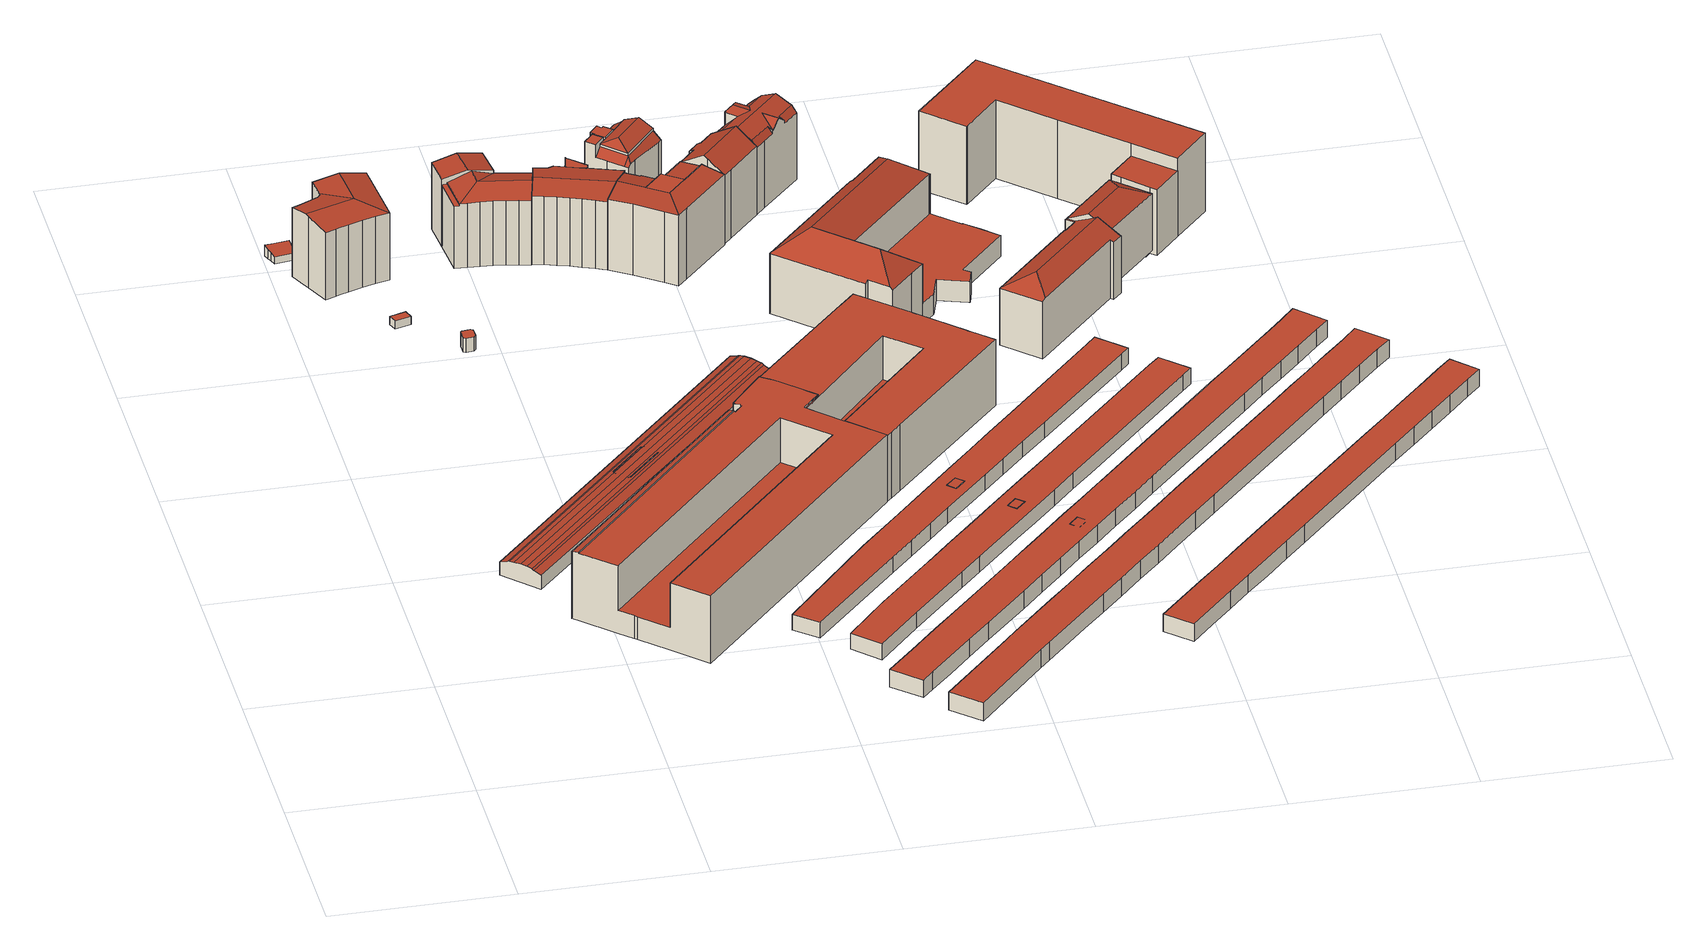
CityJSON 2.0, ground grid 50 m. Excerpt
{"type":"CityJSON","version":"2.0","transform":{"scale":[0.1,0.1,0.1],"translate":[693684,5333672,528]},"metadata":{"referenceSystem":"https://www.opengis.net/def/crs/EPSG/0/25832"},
"CityObjects":{
"building1":{"type":"Building","attributes":{"Gemeindeschluessel":"09162000","HoeheDach":"533.165","HoeheGrund":"529.930","Methode":"2000","NiedrigsteTraufeDesGebaeudes":"531.984","Geometrietyp2DReferenz":"3000","function":"31001_2000","roofType":"2100","measuredHeight":3.23},"geometry":[{"type":"MultiSurface","lod":"2","boundaries":[[[0,1,2,3,4,5,6]],[[7,0,6,8]],[[9,2,1,10]],[[10,1,0,7]],[[11,5,4,12]],[[12,4,3,13]],[[8,11,12,13,9,10,7]],[[13,3,2,9]],[[8,6,5,11]]],"semantics":{"surfaces":[{"type":"RoofSurface"},{"type":"WallSurface"},{"type":"GroundSurface"}],"values":[0,1,1,1,1,1,2,1,1]}}]},
"building2":{"type":"Building","attributes":{"Gemeindeschluessel":"09162000","HoeheDach":"551.527","HoeheGrund":"529.920","Methode":"1000","NiedrigsteTraufeDesGebaeudes":"550.069","Geometrietyp2DReferenz":"3000","function":"31001_9998","roofType":"3100","measuredHeight":21.61,"storeysAboveGround":5},"geometry":[{"type":"MultiSurface","lod":"2","boundaries":[[[14,15,16,17,18,19]],[[20,21,22,23]],[[24,21,20,25,26,27]],[[28,29,27,26,30,31]],[[32,33,21,24,27,29]],[[34,17,16,35,28,31]],[[36,37,38,39]],[[40,41,42,43]],[[35,33,32,29,28]],[[23,22,41,40]],[[44,39,38,45,46,47]],[[48,49,14,19]],[[23,40,43,50,51,36,39,44,47,48,19,18,17,34,31,30,26,25,20]],[[47,46,49,48]],[[51,52,37,36]],[[51,50,43,42,53,52]],[[38,37,52,53,42,41,22,21,33,54,45]],[[45,54,33,35,16,15,14,49,46]]],"semantics":{"surfaces":[{"type":"WallSurface"},{"type":"RoofSurface"},{"type":"GroundSurface"}],"values":[0,0,0,0,1,0,0,0,1,0,0,0,2,0,0,0,1,1]}}]},
"building3":{"type":"Building","attributes":{"Gemeindeschluessel":"09162000","HoeheDach":"532.370","HoeheGrund":"529.988","Methode":"2000","NiedrigsteTraufeDesGebaeudes":"532.370","Geometrietyp2DReferenz":"3000","function":"31001_2000","roofType":"1000","measuredHeight":2.38},"geometry":[{"type":"MultiSurface","lod":"2","boundaries":[[[55,56,57,58]],[[59,55,58,60]],[[60,61,62,59]],[[61,57,56,62]],[[59,62,56,55]],[[58,57,61,60]]],"semantics":{"surfaces":[{"type":"WallSurface"},{"type":"GroundSurface"},{"type":"RoofSurface"}],"values":[0,1,0,2,0,0]}}]},
"building4":{"type":"Building","attributes":{"Gemeindeschluessel":"09162000","HoeheDach":"534.586","HoeheGrund":"530.270","Methode":"1000","NiedrigsteTraufeDesGebaeudes":"534.586","Geometrietyp2DReferenz":"3000","function":"31001_2000","roofType":"1000","measuredHeight":4.32},"geometry":[{"type":"MultiSurface","lod":"2","boundaries":[[[63,64,65,66]],[[66,65,67,68,69,70,71,72]],[[64,73,67,65]],[[73,74,68,67]],[[75,76,70,69]],[[77,78,76,75,74,73,64,63]],[[78,77,72,71]],[[74,75,69,68]],[[77,63,66,72]],[[76,78,71,70]]],"semantics":{"surfaces":[{"type":"WallSurface"},{"type":"GroundSurface"},{"type":"RoofSurface"}],"values":[0,1,0,0,0,2,0,0,0,0]}}]},
"building5":{"type":"Building","attributes":{"Gemeindeschluessel":"09162000","HoeheDach":"535.410","HoeheGrund":"530.260","Methode":"1000","NiedrigsteTraufeDesGebaeudes":"535.410","Geometrietyp2DReferenz":"3000","function":"31001_9998","roofType":"1000","measuredHeight":5.15},"geometry":[{"type":"MultiSurface","lod":"2","boundaries":[[[79,80,81,82]],[[82,81,83,84]],[[85,86,87,88,83,81,80,89,90]],[[91,92,93,88,87,86]],[[94,90,89,95]],[[92,91,96,94,95,79,82,84,93]],[[95,89,80,79]],[[96,85,90,94]],[[88,93,84,83]],[[91,86,85,96]]],"semantics":{"surfaces":[{"type":"WallSurface"},{"type":"RoofSurface"},{"type":"GroundSurface"}],"values":[0,0,1,0,0,2,0,0,0,0]}}]},
"building6":{"type":"Building","attributes":{"Gemeindeschluessel":"09162000","HoeheDach":"535.610","HoeheGrund":"530.060","Methode":"2000","NiedrigsteTraufeDesGebaeudes":"533.972","Geometrietyp2DReferenz":"3000","function":"51009_1610","roofType":"3900","measuredHeight":5.55},"geometry":[{"type":"MultiSurface","lod":"2","boundaries":[[[97,98,99,100]],[[101,102,103,104]],[[105,100,99,106,107,108,109,110,111,103,102]],[[104,103,111,112]],[[113,110,109,114]],[[97,115,101,104,112,113,114,116,117,118,98]],[[115,105,102,101]],[[116,114,109,108]],[[112,111,110,113]],[[106,99,98,118]],[[117,107,106,118]],[[117,116,108,107]],[[115,97,100,105]]],"semantics":{"surfaces":[{"type":"GroundSurface"},{"type":"RoofSurface"},{"type":"WallSurface"}],"values":[0,1,2,1,1,2,1,1,1,2,1,1,2]}}]},
"building7":{"type":"Building","attributes":{"name":"Bahnhof Ostbahnhof","Gemeindeschluessel":"09162000","HoeheDach":"551.092","HoeheGrund":"530.640","Methode":"2000","NiedrigsteTraufeDesGebaeudes":"537.493","Geometrietyp2DReferenz":"3000","function":"31001_9998","roofType":"1000","measuredHeight":20.45,"storeysAboveGround":5},"geometry":[{"type":"MultiSurface","lod":"2","boundaries":[[[119,120,121,122]],[[123,124,125,126,127,128,129]],[[130,131,132,133,134,135]],[[128,136,137,138,129]],[[139,140,141,142,143,144]],[[145,146,147,148,149,150]],[[137,151,152,153,154,138]],[[155,156,125,124]],[[157,158,159,160]],[[131,130,161,162,163,164,165,157,160,166,167,155,124,123,129,138,154,153,143,142,141,168,169,149,148,147,170,171,172,132]],[[173,174,121,120,135,134,133,175,176,177,146,145,150,178,179,140,139,144,152,151,137,136,180,126,125,156,181,182]],[[165,164,163,183,184,173,182,185,158,157]],[[186,181,156,155,167,166,187]],[[175,133,132,172,171,176]],[[170,147,146,177]],[[183,188,119,122,189,184]],[[153,152,144,143]],[[169,178,150,149]],[[180,136,128]],[[180,127,126]],[[170,177,176,171]],[[141,140,179,168]],[[122,121,174,189]],[[168,179,178,169]],[[161,130,135,120,119,188,162]],[[189,174,173,184]],[[127,180,128]],[[160,159,187,166]],[[181,186,185,182]],[[162,188,183,163]],[[185,186,187,159,158]]],"semantics":{"surfaces":[{"type":"WallSurface"},{"type":"GroundSurface"},{"type":"RoofSurface"}],"values":[0,0,0,0,0,0,0,0,0,1,2,0,0,0,0,2,0,0,0,0,0,0,0,0,0,0,2,0,0,0,2]}}]},
"building8":{"type":"Building","attributes":{"Gemeindeschluessel":"09162000","HoeheDach":"551.484","HoeheGrund":"529.880","Methode":"1000","NiedrigsteTraufeDesGebaeudes":"549.972","Geometrietyp2DReferenz":"3000","function":"31001_9998","roofType":"3100","measuredHeight":21.6,"storeysAboveGround":5},"geometry":[{"type":"MultiSurface","lod":"2","boundaries":[[[190,191,192,193]],[[194,195,196,197,198,199]],[[198,200,201,193,192,202,203,199]],[[197,196,204,200,198]],[[205,195,194,199,203,202,192,191]],[[195,205,191,190,204,196]],[[204,190,193,201,200]]],"semantics":{"surfaces":[{"type":"WallSurface"},{"type":"RoofSurface"},{"type":"GroundSurface"}],"values":[0,0,0,1,2,0,1]}}]},
"building9":{"type":"Building","attributes":{"Gemeindeschluessel":"09162000","HoeheDach":"551.200","HoeheGrund":"529.926","Methode":"2000","NiedrigsteTraufeDesGebaeudes":"548.600","Geometrietyp2DReferenz":"3000","function":"31001_9998","roofType":"3100","measuredHeight":21.27,"storeysAboveGround":5},"geometry":[{"type":"MultiSurface","lod":"2","boundaries":[[[206,207,208,209]],[[210,211,212,213]],[[214,215,207,206]],[[216,217,218,219]],[[191,195,220,219,218,221,222]],[[223,224,214,206,209,225,226,227,195,191,228]],[[229,230,208,207,215,231,232,210,213,233]],[[234,216,219,220]],[[209,208,230,225]],[[217,233,213,221,218]],[[223,228,211,210,232]],[[228,191,222,212,211]],[[227,226,229,233,217,216,234]],[[227,234,220,195]],[[223,232,231,224]],[[213,212,222,221]],[[224,231,215,214]],[[225,230,229,226]]],"semantics":{"surfaces":[{"type":"WallSurface"},{"type":"RoofSurface"},{"type":"GroundSurface"}],"values":[0,1,0,0,0,2,1,1,0,1,0,0,0,0,0,1,0,0]}}]},
"building10":{"type":"Building","attributes":{"Gemeindeschluessel":"09162000","HoeheDach":"536.038","HoeheGrund":"530.038","Methode":"3220","NiedrigsteTraufeDesGebaeudes":"536.038","Geometrietyp2DReferenz":"3000","function":"31001_2000","roofType":"9999","measuredHeight":6},"geometry":[{"type":"MultiSurface","lod":"2","boundaries":[[[235,236,237,238]],[[239,240,241,242]],[[243,235,238,244]],[[245,243,244,246]],[[236,247,248,237]],[[246,244,238,237,248,242,241]],[[240,245,246,241]],[[247,239,242,248]],[[240,239,247,236,235,243,245]]],"semantics":{"surfaces":[{"type":"WallSurface"},{"type":"GroundSurface"},{"type":"RoofSurface"}],"values":[0,0,0,0,0,1,0,0,2]}}]},
"building11":{"type":"Building","attributes":{"Gemeindeschluessel":"09162000","HoeheDach":"551.883","HoeheGrund":"530.100","Methode":"1000","NiedrigsteTraufeDesGebaeudes":"550.556","Geometrietyp2DReferenz":"3000","function":"31001_9998","roofType":"3100","measuredHeight":21.78,"storeysAboveGround":5},"geometry":[{"type":"MultiSurface","lod":"2","boundaries":[[[249,250,251,252]],[[253,254,255,256,257,258]],[[259,260,261,262]],[[263,264,265,266,257,256,255,267,268,269,270,271,272]],[[273,263,272,274]],[[275,264,263,273]],[[269,276,277,278,261,260,251,250,279,280,270]],[[281,265,264,275]],[[282,279,250,249]],[[283,284,285,286,254,253,258,287,281,275,273,274,288,289,290,282,249,252,259,262,291,292]],[[292,277,276,283]],[[252,251,260,259]],[[274,272,271,288]],[[290,280,279,282]],[[291,278,277,292]],[[254,286,285,268,267,255]],[[271,270,280,290,289,288]],[[262,261,278,291]],[[285,284,283,276,269,268]],[[258,257,266,287]],[[287,266,265,281]]],"semantics":{"surfaces":[{"type":"WallSurface"},{"type":"RoofSurface"},{"type":"GroundSurface"}],"values":[0,0,0,1,0,0,1,0,0,2,0,0,0,0,0,0,0,0,0,0,0]}}]},
"building12":{"type":"Building","attributes":{"Gemeindeschluessel":"09162000","HoeheDach":"534.471","HoeheGrund":"529.982","Methode":"1000","NiedrigsteTraufeDesGebaeudes":"533.095","Geometrietyp2DReferenz":"3000","function":"31001_2000","roofType":"2100","measuredHeight":4.49},"geometry":[{"type":"MultiSurface","lod":"2","boundaries":[[[248,293,294,237]],[[295,296,297,298]],[[299,300,301,302]],[[296,303,304,297]],[[237,294,305,306]],[[299,302,293,248]],[[295,298,301,300]],[[299,248,237,306,303,296,295,300]],[[303,306,305,304]],[[301,298,297,304,305,294,293,302]]],"semantics":{"surfaces":[{"type":"WallSurface"},{"type":"GroundSurface"},{"type":"RoofSurface"}],"values":[0,0,0,0,0,0,0,1,0,2]}}]},
"building13":{"type":"Building","attributes":{"Gemeindeschluessel":"09162000","HoeheDach":"534.452","HoeheGrund":"530.670","Methode":"1000","NiedrigsteTraufeDesGebaeudes":"534.452","Geometrietyp2DReferenz":"3000","function":"31001_2000","roofType":"1000","measuredHeight":3.78,"storeysAboveGround":1},"geometry":[{"type":"MultiSurface","lod":"2","boundaries":[[[307,308,309,310]],[[311,312,313,314]],[[315,310,309,316,311,314]],[[313,312,308,307]],[[316,309,308,312,311]],[[310,315,314,313,307]]],"semantics":{"surfaces":[{"type":"WallSurface"},{"type":"RoofSurface"},{"type":"GroundSurface"}],"values":[0,0,0,0,1,2]}}]},
"building14":{"type":"Building","attributes":{"Gemeindeschluessel":"09162000","HoeheDach":"540.530","HoeheGrund":"530.062","Methode":"2000","NiedrigsteTraufeDesGebaeudes":"533.240","Geometrietyp2DReferenz":"3000","function":"31001_9998","roofType":"1000","measuredHeight":10.47,"storeysAboveGround":2},"geometry":[{"type":"MultiSurface","lod":"2","boundaries":[[[317,318,319,320]],[[321,322,323,324,325]],[[326,327,325,324]],[[328,329,330,331,332]],[[333,334,335]],[[336,337,338,339,340,331,330]],[[341,342,343,344]],[[321,345,346]],[[347,348,342,341]],[[349,337,336,350]],[[321,346,351,335,334,343,342,348,322]],[[352,353,318,317]],[[323,322,348,347,354,355]],[[356,357,333,335,358]],[[352,359,357,356,353]],[[350,336,330,329]],[[355,360,361,326,324,323]],[[362,328,332,363,327,326,361]],[[364,339,338,365]],[[364,365,349,350,329,328,362,366,354,347,341,344,359,352,317,320]],[[359,344,343,334,333,357]],[[340,319,318,353,356,358,345,363,332,331]],[[345,321,325,327,363]],[[364,320,319,340,339]],[[351,358,335]],[[362,361,360,366]],[[346,345,358,351]],[[365,338,337,349]],[[355,354,366,360]]],"semantics":{"surfaces":[{"type":"WallSurface"},{"type":"RoofSurface"},{"type":"GroundSurface"}],"values":[0,0,0,0,0,1,0,0,0,0,1,0,0,1,0,0,1,0,0,2,0,1,1,0,0,0,0,0,0]}}]},
"building15":{"type":"Building","attributes":{"Gemeindeschluessel":"09162000","HoeheDach":"552.260","HoeheGrund":"530.224","Methode":"2000","NiedrigsteTraufeDesGebaeudes":"534.476","Geometrietyp2DReferenz":"3000","function":"31001_9998","roofType":"3100","measuredHeight":22.04,"storeysAboveGround":5},"geometry":[{"type":"MultiSurface","lod":"2","boundaries":[[[367,368,369,370]],[[371,372,373,374]],[[370,369,375,376,377]],[[372,378,379,380]],[[381,382,383,375,369]],[[379,378,383,382]],[[384,385,386,387]],[[388,389,390,391]],[[392,393,394,395]],[[375,383,378,372,371]],[[395,394,396,397]],[[385,398,399,380,381,400,401,386]],[[402,399,398,403]],[[404,405,391,390]],[[397,396,377,406]],[[407,408,409,368,367,410]],[[385,384,403,398]],[[407,410,393,392]],[[411,412,409,408]],[[381,369,368,409,412,400]],[[413,374,373,389,388]],[[380,379,382,381]],[[370,377,396,394,393,410,367]],[[371,374,376,375]],[[406,377,376,374,413]],[[405,402,403,384,387,414,411,408,407,392,395,397,406,413,388,391]],[[404,390,389,373,372,380,399]],[[402,405,404,399]],[[411,414,401,400,412]],[[387,386,401,414]]],"semantics":{"surfaces":[{"type":"WallSurface"},{"type":"RoofSurface"},{"type":"GroundSurface"}],"values":[0,0,0,0,0,1,0,0,0,0,0,1,0,0,0,0,0,0,0,1,0,0,1,1,0,2,1,0,0,0]}}]},
"building16":{"type":"Building","attributes":{"Gemeindeschluessel":"09162000","HoeheDach":"533.810","HoeheGrund":"530.610","Methode":"2000","NiedrigsteTraufeDesGebaeudes":"531.560","Geometrietyp2DReferenz":"3000","function":"31001_2000","roofType":"1000","measuredHeight":3.2},"geometry":[{"type":"MultiSurface","lod":"2","boundaries":[[[415,416,417,418,419,420,421,422,423,424,425,426,427]],[[428,429,430,431]],[[430,432,433,431]],[[416,415,428,431,433,434,417]],[[427,429,428,415]],[[432,430,429,427,426,425,435]],[[420,436,437,421]],[[421,437,438,422]],[[419,439,436,420]],[[439,440,434,433,432,435,441,442,438,437,436]],[[423,442,441,424]],[[418,440,439,419]],[[417,434,440,418]],[[422,438,442,423]],[[424,441,435,425]]],"semantics":{"surfaces":[{"type":"GroundSurface"},{"type":"RoofSurface"},{"type":"WallSurface"}],"values":[0,1,2,2,2,2,2,2,2,1,2,2,2,2,2]}}]},
"building17":{"type":"Building","attributes":{"Gemeindeschluessel":"09162000","HoeheDach":"548.220","HoeheGrund":"530.543","Methode":"2000","NiedrigsteTraufeDesGebaeudes":"543.395","Geometrietyp2DReferenz":"3000","function":"31001_2000","roofType":"3100","measuredHeight":17.68,"storeysAboveGround":4},"geometry":[{"type":"MultiSurface","lod":"2","boundaries":[[[443,444,445,446,447,448]],[[449,450,451,452]],[[453,454,455,456]],[[451,450,457,458]],[[444,459,452,460,445]],[[461,462,463,464]],[[465,466,467,468,469]],[[470,471,472,473,474,475,476,477]],[[478,472,471,479]],[[480,481,452,459]],[[482,483,455,454,484]],[[485,486,475,474,487]],[[451,458,488]],[[456,455,483,489,457,450,449,462,461]],[[458,457,489,490,486,468,488]],[[443,491,480,459,444]],[[484,477,476,490,482]],[[449,452,481,492,463,462]],[[448,447,493,494]],[[482,490,489,483]],[[464,463,492,495]],[[467,446,445,460,488,468]],[[470,496,479,471]],[[491,443,448,494,497,478,479,496,453,456,461,464,495]],[[452,451,488,460]],[[453,496,470,477,484,454]],[[494,493,466,465,487,474,473,497]],[[472,478,497,473]],[[446,467,466,493,447]],[[481,480,491,495,492]],[[469,468,486,485]],[[490,476,475,486]],[[469,485,487,465]]],"semantics":{"surfaces":[{"type":"WallSurface"},{"type":"RoofSurface"},{"type":"GroundSurface"}],"values":[0,0,0,1,1,0,0,1,0,1,1,0,1,0,1,0,0,1,0,0,0,0,0,2,0,0,0,0,1,0,0,0,1]}}]},
"building18":{"type":"Building","attributes":{"name":"Bundespolizeirevier München-Ost","Gemeindeschluessel":"09162000","HoeheDach":"550.460","HoeheGrund":"530.730","Methode":"2000","NiedrigsteTraufeDesGebaeudes":"537.271","Geometrietyp2DReferenz":"3000","function":"31001_3071","roofType":"1000","measuredHeight":19.73,"storeysAboveGround":5},"geometry":[{"type":"MultiSurface","lod":"2","boundaries":[[[498,499,500,501]],[[502,503,504,505]],[[506,507,508,509]],[[510,511,512,513]],[[514,515,516,517]],[[502,518,519,520,521,522,523,524,525,512,511,508,507,526,516,515,527,528,529,500,499,530,503]],[[531,532,533,534,535]],[[536,527,515,514]],[[504,503,530,537]],[[531,521,520,532]],[[538,528,527,536]],[[539,524,523,540]],[[541,526,507,506]],[[523,522,542,540]],[[533,519,518,534]],[[517,516,526,541]],[[532,520,519,533]],[[537,530,499,498]],[[542,543,505,504,537,498,501,544,538,536,514,517,541,506,509,510,513,545,539,540]],[[501,500,529,544]],[[543,542,522,521,531,535]],[[513,512,525,545]],[[509,508,511,510]],[[505,543,535,534,518,502]],[[545,525,524,539]],[[544,529,528,538]]],"semantics":{"surfaces":[{"type":"WallSurface"},{"type":"RoofSurface"},{"type":"GroundSurface"}],"values":[0,0,0,0,0,1,1,0,0,0,0,0,0,0,0,0,0,0,2,0,0,0,0,0,0,0]}}]},
"building19":{"type":"Building","attributes":{"Gemeindeschluessel":"09162000","HoeheDach":"535.968","HoeheGrund":"531.470","Methode":"1000","NiedrigsteTraufeDesGebaeudes":"535.968","Geometrietyp2DReferenz":"3000","function":"31001_2000","roofType":"1000","measuredHeight":4.5},"geometry":[{"type":"MultiSurface","lod":"2","boundaries":[[[546,547,548,549]],[[550,547,546,551]],[[552,549,548,553]],[[551,546,549,552]],[[553,548,547,550]],[[552,553,550,551]]],"semantics":{"surfaces":[{"type":"RoofSurface"},{"type":"WallSurface"},{"type":"GroundSurface"}],"values":[0,1,1,1,1,2]}}]},
"building20":{"type":"Building","attributes":{"Gemeindeschluessel":"09162000","HoeheDach":"535.991","HoeheGrund":"531.256","Methode":"1000","NiedrigsteTraufeDesGebaeudes":"535.991","Geometrietyp2DReferenz":"3000","function":"51009_1610","roofType":"1000","measuredHeight":4.74},"geometry":[{"type":"MultiSurface","lod":"2","boundaries":[[[554,555,556,557,558,559,560,561,562,563,564,565,566,567,568,569,570,571,572,573,574]],[[575,563,562,576]],[[577,557,556,578]],[[578,556,555,579]],[[580,581,554,574]],[[579,555,554,581]],[[582,561,560,583]],[[584,569,568,585]],[[586,583,560,559]],[[587,566,565,588]],[[586,589,577,578,579,581,580,590,591,592,593,594,584,585,595,587,588,596,575,576,582,583]],[[596,564,563,575]],[[573,572,592,591,590]],[[586,559,558,589]],[[596,588,565,564]],[[595,567,566,587]],[[585,568,567,595]],[[592,572,571,593]],[[594,570,569,584]],[[576,562,561,582]],[[593,571,570,594]],[[589,558,557,577]],[[590,580,574,573]]],"semantics":{"surfaces":[{"type":"RoofSurface"},{"type":"WallSurface"},{"type":"GroundSurface"}],"values":[0,1,1,1,1,1,1,1,1,1,2,1,1,1,1,1,1,1,1,1,1,1,1]}}]},
"building21":{"type":"Building","attributes":{"Gemeindeschluessel":"09162000","HoeheDach":"536.022","HoeheGrund":"531.500","Methode":"1000","NiedrigsteTraufeDesGebaeudes":"536.022","Geometrietyp2DReferenz":"3000","function":"31001_2000","roofType":"1000","measuredHeight":4.52},"geometry":[{"type":"MultiSurface","lod":"2","boundaries":[[[597,598,599,600]],[[601,602,598,597]],[[600,599,603,604]],[[604,603,605,606]],[[606,605,602,601]],[[605,603,599,598,602]],[[601,597,600,604,606]]],"semantics":{"surfaces":[{"type":"WallSurface"},{"type":"RoofSurface"},{"type":"GroundSurface"}],"values":[0,0,0,0,0,1,2]}}]},
"building22":{"type":"Building","attributes":{"Gemeindeschluessel":"09162000","HoeheDach":"535.979","HoeheGrund":"531.313","Methode":"1000","NiedrigsteTraufeDesGebaeudes":"535.979","Geometrietyp2DReferenz":"3000","function":"51009_1610","roofType":"1000","measuredHeight":4.67},"geometry":[{"type":"MultiSurface","lod":"2","boundaries":[[[607,608,609,610]],[[611,612,613,614,615,616,617]],[[618,619,620,621]],[[622,612,611,623,624,625,626,627,628,629,630,631,620,619,609,608,632,633,634,635]],[[636,630,629,637]],[[637,629,628,638]],[[639,623,611,617]],[[621,620,631,640]],[[610,609,619,618]],[[641,642,643,607,610,618,621,640,636,637,638,644,645,646,647,648,639,617,616,615,614,613,649,650,651,652]],[[652,634,633,641]],[[644,627,626,645]],[[632,608,607,643,642]],[[645,626,625,646]],[[624,623,639,648,647]],[[651,635,634,652]],[[646,625,624,647]],[[640,631,630,636]],[[622,635,651,650,649]],[[613,612,622,649]],[[641,633,632,642]],[[638,628,627,644]]],"semantics":{"surfaces":[{"type":"WallSurface"},{"type":"RoofSurface"},{"type":"GroundSurface"}],"values":[0,0,0,1,0,0,0,0,0,2,0,0,0,0,0,0,0,0,0,0,0,0]}}]},
"building23":{"type":"Building","attributes":{"Gemeindeschluessel":"09162000","HoeheDach":"555.089","HoeheGrund":"530.450","Methode":"2000","NiedrigsteTraufeDesGebaeudes":"549.427","Geometrietyp2DReferenz":"3000","function":"31001_9998","roofType":"3100","measuredHeight":24.64,"storeysAboveGround":5},"geometry":[{"type":"MultiSurface","lod":"2","boundaries":[[[653,654,655,656]],[[656,655,657,658]],[[658,657,659,660]],[[661,662,663,664,665,666,667,668,669,670,671]],[[663,654,653,672,673,664]],[[674,666,665,675]],[[676,670,669,677]],[[656,658,660,678,679,680,676,677,681,682,674,675,673,672,653]],[[659,657,655,654,663,662]],[[682,667,666,674]],[[681,668,667,682]],[[679,678,660,659,662,661,671,680]],[[677,669,668,681]],[[680,671,670,676]],[[675,665,664,673]]],"semantics":{"surfaces":[{"type":"WallSurface"},{"type":"RoofSurface"},{"type":"GroundSurface"}],"values":[0,0,0,1,0,0,0,2,1,0,0,0,0,0,0]}}]},
"building24":{"type":"Building","attributes":{"Gemeindeschluessel":"09162000","HoeheDach":"536.438","HoeheGrund":"531.490","Methode":"1000","NiedrigsteTraufeDesGebaeudes":"536.438","Geometrietyp2DReferenz":"3000","function":"31001_2000","roofType":"1000","measuredHeight":4.95},"geometry":[{"type":"MultiSurface","lod":"2","boundaries":[[[683,684,685,686]],[[686,687,688,683]],[[684,689,690,685]],[[685,690,687,686]],[[683,688,689,684]],[[687,690,689,688]]],"semantics":{"surfaces":[{"type":"GroundSurface"},{"type":"WallSurface"},{"type":"RoofSurface"}],"values":[0,1,1,1,1,2]}}]},
"building25":{"type":"Building","attributes":{"Gemeindeschluessel":"09162000","HoeheDach":"554.410","HoeheGrund":"530.531","Methode":"2000","NiedrigsteTraufeDesGebaeudes":"530.952","Geometrietyp2DReferenz":"3000","function":"31001_9998","roofType":"3100","measuredHeight":23.88,"storeysAboveGround":5},"geometry":[{"type":"MultiSurface","lod":"2","boundaries":[[[691,692,693]],[[653,694,695,696,697,698,673]],[[653,673,699,700,701,702,703,704,705,706,707]],[[708,709,710,711]],[[694,653,707,712]],[[713,714,715]],[[703,702,716,717,718,719]],[[720,721,722,723,724]],[[711,725,708]],[[726,727,728,729,730]],[[693,692,713,715,725,711,710,731,696,695]],[[730,732,726]],[[720,726,732,733,721]],[[704,729,728,705]],[[700,699,734,735,723,722]],[[673,698,734,699]],[[706,709,708,725,714,713,692,691,712,707]],[[701,736,716,702]],[[705,728,727,731,710,709,706]],[[731,727,726,720,724,697,696]],[[718,717,737,738]],[[714,725,715]],[[704,703,719,733,732,730,729]],[[697,724,735,734,698]],[[718,738,722,721,733,719]],[[701,700,722,738,737,736]],[[694,712,691,693,695]],[[724,723,735]],[[717,716,736,737]]],"semantics":{"surfaces":[{"type":"WallSurface"},{"type":"GroundSurface"},{"type":"RoofSurface"}],"values":[0,0,1,2,0,2,0,2,0,2,2,0,2,0,0,0,0,0,0,2,0,2,0,2,2,0,2,0,2]}}]},
"building26":{"type":"Building","attributes":{"Gemeindeschluessel":"09162000","HoeheDach":"554.875","HoeheGrund":"530.579","Methode":"1000","NiedrigsteTraufeDesGebaeudes":"548.728","Geometrietyp2DReferenz":"3000","function":"31001_9998","roofType":"3100","measuredHeight":24.3,"storeysAboveGround":4},"geometry":[{"type":"MultiSurface","lod":"2","boundaries":[[[739,740,741,742]],[[743,741,740,744]],[[745,746,747,748,749]],[[746,745,750,751]],[[752,753,754,755]],[[739,755,754,744,740]],[[756,757,758,759,760]],[[761,742,741,762]],[[751,750,758,757]],[[763,745,749,764]],[[753,752,765,766]],[[764,749,748,762,741,743]],[[748,747,761,762]],[[761,747,746,751,757,756,767,765,752,755,739,742]],[[763,764,766,768,760,759]],[[759,758,750,745,763]],[[756,760,768,767]],[[764,743,744,754,753,766]],[[766,765,767,768]]],"semantics":{"surfaces":[{"type":"WallSurface"},{"type":"RoofSurface"},{"type":"GroundSurface"}],"values":[0,1,0,0,0,0,0,0,0,1,0,1,0,2,1,1,0,1,0]}}]},
"building27":{"type":"Building","attributes":{"Gemeindeschluessel":"09162000","HoeheDach":"536.493","HoeheGrund":"531.289","Methode":"1000","NiedrigsteTraufeDesGebaeudes":"536.493","Geometrietyp2DReferenz":"3000","function":"51009_1610","roofType":"1000","measuredHeight":5.2},"geometry":[{"type":"MultiSurface","lod":"2","boundaries":[[[769,770,771,772]],[[773,774,775,776,777]],[[778,779,780,781,782]],[[783,784,785,786]],[[787,788,789,790]],[[791,792,793,794]],[[795,791,794,796,797]],[[793,774,773,789,788,798,799,800,801,802,803,804,805,806,807,808,809,810,811,785,784,812,813,779,778,814,815,771,770,816,817,818,819,796,794]],[[820,805,804,821]],[[797,796,819,822]],[[772,771,815,823]],[[824,798,788,787]],[[791,795,797,822,825,826,827,769,772,823,828,782,781,780,829,830,783,786,831,832,833,834,835,836,820,821,837,838,839,840,841,824,787,790,777,776,775,792]],[[835,807,806,836]],[[823,815,814,828]],[[833,809,808,834]],[[830,812,784,783]],[[836,806,805,820]],[[790,789,773,777]],[[841,799,798,824]],[[829,813,812,830]],[[832,831,811,810]],[[839,801,800,840]],[[786,785,811,831]],[[828,814,778,782]],[[775,774,793,792]],[[832,810,809,833]],[[780,779,813,829]],[[840,800,799,841]],[[837,803,802,838]],[[834,808,807,835]],[[827,816,770,769]],[[826,817,816,827]],[[821,804,803,837]],[[838,802,801,839]],[[822,819,818,825]],[[825,818,817,826]]],"semantics":{"surfaces":[{"type":"WallSurface"},{"type":"RoofSurface"},{"type":"GroundSurface"}],"values":[0,0,0,0,0,0,0,1,0,0,0,0,2,0,0,0,0,0,0,0,0,0,0,0,0,0,0,0,0,0,0,0,0,0,0,0,0]}}]},
"building28":{"type":"Building","attributes":{"Gemeindeschluessel":"09162000","HoeheDach":"536.572","HoeheGrund":"531.240","Methode":"1000","NiedrigsteTraufeDesGebaeudes":"536.572","Geometrietyp2DReferenz":"3000","function":"51009_1610","roofType":"1000","measuredHeight":5.33},"geometry":[{"type":"MultiSurface","lod":"2","boundaries":[[[842,843,844,845]],[[846,847,848,849,850]],[[851,852,853,854]],[[855,856,857,858]],[[859,860,861,862]],[[863,864,865,866]],[[861,860,867,868,869,870,871,872,847,846,873,874,875,876,877,844,843,878,879,880,881,857,856,865,864,882,883,884,885,854,853]],[[886,876,875,887]],[[852,862,861,853]],[[888,874,873,889]],[[890,870,869,891]],[[892,880,879,893]],[[848,847,872,894]],[[895,878,843,842]],[[872,871,896,897,894]],[[851,854,885,898]],[[896,871,870,890]],[[899,877,876,886]],[[845,844,877,899]],[[900,884,883,901]],[[902,882,864,863]],[[887,875,874,888]],[[901,883,882,902]],[[866,865,856,855]],[[903,867,860,859]],[[898,885,884,900]],[[868,867,903,904,905]],[[893,879,878,895]],[[906,881,880,892]],[[858,857,881,906]],[[891,869,868,905]],[[852,851,898,900,901,902,863,866,855,858,906,892,893,895,842,845,899,886,887,888,889,850,849,848,894,897,896,890,891,905,904,903,859,862]],[[889,873,846,850]]],"semantics":{"surfaces":[{"type":"WallSurface"},{"type":"RoofSurface"},{"type":"GroundSurface"}],"values":[0,0,0,0,0,0,1,0,0,0,0,0,0,0,0,0,0,0,0,0,0,0,0,0,0,0,0,0,0,0,0,2,0]}}]},
"building29":{"type":"Building","attributes":{"Gemeindeschluessel":"09162000","HoeheDach":"536.935","HoeheGrund":"530.600","Methode":"1000","NiedrigsteTraufeDesGebaeudes":"536.935","Geometrietyp2DReferenz":"3000","function":"31001_9998","roofType":"1000","measuredHeight":6.33,"storeysAboveGround":1},"geometry":[{"type":"MultiSurface","lod":"2","boundaries":[[[907,908,909,910]],[[911,912,913,914,915,916,917,918,919,920,921,922,923,924,925,909,908,926,927,928,929]],[[930,923,922,931]],[[929,928,927,761,932,747]],[[926,908,907,933,761,927]],[[934,935,936,937,938,939,940,941,942,943,746,747,932,761,933,907,910,944,945,930,931]],[[935,934,931,922,921,920]],[[942,913,912,943]],[[937,918,917,938]],[[746,911,929,747]],[[919,918,937,936,935,920]],[[942,941,914,913]],[[910,909,925,944]],[[943,912,911,746]],[[940,939,938,917,916,915,914,941]],[[924,923,930,945,944,925]]],"semantics":{"surfaces":[{"type":"WallSurface"},{"type":"RoofSurface"},{"type":"GroundSurface"}],"values":[0,1,0,0,0,2,0,0,0,0,0,0,0,0,0,0]}}]},
"building30":{"type":"Building","attributes":{"Gemeindeschluessel":"09162000","HoeheDach":"551.840","HoeheGrund":"531.220","Methode":"2000","NiedrigsteTraufeDesGebaeudes":"548.270","Geometrietyp2DReferenz":"3000","function":"31001_9998","roofType":"3200","measuredHeight":20.62,"storeysAboveGround":5},"geometry":[{"type":"MultiSurface","lod":"2","boundaries":[[[946,947,948,949,950,951]],[[946,951,952,953]],[[954,955,956,957,958,959]],[[960,961,962,963]],[[964,965,966,967]],[[956,968,969,964,967,957]],[[970,971,972,973]],[[974,975,969,968,956]],[[963,962,949,948]],[[976,959,977,978,979,980]],[[981,982,983,965,964,969,975]],[[952,984,971,970,985,953]],[[966,965,983,986,987,988]],[[982,981,960,963,948,947,946,953,985,970,973,989,990,980,979,978,991,987,986,983]],[[958,957,967,966,988,992,977,959]],[[993,954,959,976]],[[981,975,961,960]],[[990,989,994,993,976,980]],[[951,950,995,984,952]],[[978,977,992,991]],[[973,972,994,989]],[[949,962,961,975,974,995,950]],[[991,992,988,987]],[[995,974,956,955,954,993,994,972,971,984]]],"semantics":{"surfaces":[{"type":"WallSurface"},{"type":"RoofSurface"},{"type":"GroundSurface"}],"values":[0,0,0,0,1,1,0,0,0,0,0,0,0,2,1,1,0,0,1,0,0,1,0,1]}}]},
"building31":{"type":"Building","attributes":{"Gemeindeschluessel":"09162000","HoeheDach":"536.477","HoeheGrund":"531.260","Methode":"1000","NiedrigsteTraufeDesGebaeudes":"536.477","Geometrietyp2DReferenz":"3000","function":"51009_1610","roofType":"1000","measuredHeight":5.22},"geometry":[{"type":"MultiSurface","lod":"2","boundaries":[[[996,997,998,999]],[[1000,1001,1002,1003]],[[1004,1005,1006,1007]],[[999,1008,1004,1007,1009,1010,1011,1000,1003,1012,1013,1014,1015,1016,1017,1018,1019,1020,1021,1022,1023,1024,1025,1026,1027,996]],[[1028,1029,1030,1031,1032,1033,1034,1035,1036,1037,1038,1002,1001,1039,1040,1041,1006,1005,1042,998,997,1043,1044]],[[1005,1004,1008,1042]],[[1017,1035,1034,1018]],[[1042,1008,999,998]],[[1037,1014,1013,1012,1038]],[[1028,1025,1024,1023,1029]],[[1018,1034,1033,1019]],[[1010,1040,1039,1011]],[[1020,1032,1031,1021]],[[1003,1002,1038,1012]],[[1011,1039,1001,1000]],[[1026,1044,1043,1027]],[[1025,1028,1044,1026]],[[1014,1037,1036,1015]],[[1027,1043,997,996]],[[1009,1041,1040,1010]],[[1019,1033,1032,1020]],[[1007,1006,1041,1009]],[[1035,1017,1016,1015,1036]],[[1021,1031,1030,1022]],[[1022,1030,1029,1023]]],"semantics":{"surfaces":[{"type":"WallSurface"},{"type":"GroundSurface"},{"type":"RoofSurface"}],"values":[0,0,0,1,2,0,0,0,0,0,0,0,0,0,0,0,0,0,0,0,0,0,0,0,0]}}]},
"building32":{"type":"Building","attributes":{"Gemeindeschluessel":"09162000","HoeheDach":"552.340","HoeheGrund":"528.747","Methode":"2000","NiedrigsteTraufeDesGebaeudes":"545.190","Geometrietyp2DReferenz":"3000","function":"31001_2000","roofType":"1000","measuredHeight":23.59,"storeysAboveGround":5},"geometry":[{"type":"MultiSurface","lod":"2","boundaries":[[[1045,1046,1047,1048]],[[1049,1050,1051,1052]],[[1048,1047,1050,1049,1053]],[[1054,1055,1056,1057]],[[1058,1059,1060,1061]],[[1046,1062,1063,1064]],[[1065,1064,1063,1059,1058]],[[1066,1049,1052,1067]],[[1068,1052,1051,1069,1070]],[[1051,1050,1047,1046,1064,1069]],[[1053,1049,1066,1071]],[[1072,1073,1062,1046,1045]],[[1071,1066,1067,1074]],[[1070,1069,1064,1065]],[[1075,1056,1055,1076,1077,1060,1059,1063,1062,1073]],[[1078,1076,1055,1054]],[[1079,1080,1072,1045,1048,1053,1071,1074,1068,1070,1065,1058,1061,1081,1078,1054,1057]],[[1075,1080,1079,1057,1056]],[[1074,1067,1052,1068]],[[1080,1075,1073,1072]],[[1061,1060,1077,1081]],[[1081,1077,1076,1078]]],"semantics":{"surfaces":[{"type":"WallSurface"},{"type":"RoofSurface"},{"type":"GroundSurface"}],"values":[0,0,0,0,0,0,0,1,0,1,0,0,0,0,1,0,2,0,0,0,0,0]}}]}
},
"vertices":[
[10,2546,48],[16,2533,44],[22,2518,40],[75,2524,40],[70,2567,52],[30,2562,52],[4,2559,52],[10,2546,19],[4,2559,19],[22,2518,19],[16,2533,19],[30,2562,19],[70,2567,19],[75,2524,19],
[128,2490,223],[135,2501,222],[136,2501,222],[136,2501,19],[135,2501,19],[128,2490,19],[291,2382,19],[291,2382,221],[253,2372,221],[253,2372,19],[275,2554,221],[275,2554,19],[273,2579,19],[273,2579,221],[129,2565,221],[201,2572,235],[201,2572,19],[129,2565,19],[205,2531,235],[213,2445,235],[135,2508,19],[135,2508,221],[112,2323,19],[112,2323,221],[82,2388,233],[82,2388,19],[215,2361,19],[215,2361,221],[177,2349,221],[177,2349,19],[76,2400,19],[76,2400,235],[53,2450,226],[53,2450,19],[80,2464,19],[80,2464,225],[151,2339,19],[140,2335,19],[140,2335,221],[151,2339,221],[143,2422,235],
[291,2188,20],[291,2188,44],[299,2164,44],[299,2164,20],[246,2175,20],[255,2151,20],[255,2151,44],[246,2175,44],
[428,2002,66],[406,1999,66],[406,1999,23],[428,2002,23],[400,2003,23],[399,2032,23],[403,2036,23],[425,2039,23],[432,2033,23],[433,2008,23],[400,2003,66],[399,2032,66],[403,2036,66],[425,2039,66],[433,2008,66],[432,2033,66],
[728,1393,23],[728,1393,74],[738,1393,74],[738,1393,23],[765,1368,74],[765,1368,23],[665,1259,74],[673,1259,74],[745,1335,74],[766,1357,74],[636,1294,74],[636,1286,74],[673,1259,23],[745,1335,23],[766,1357,23],[636,1286,23],[636,1294,23],[665,1259,23],
[356,871,21],[268,958,21],[1046,1784,21],[1137,1690,21],[340,887,70],[1117,1711,70],[1113,1715,73],[337,890,73],[1137,1690,60],[1046,1784,61],[1063,1767,70],[1067,1763,73],[1077,1753,75],[1090,1739,76],[1103,1725,75],[327,900,75],[313,914,76],[299,927,75],[356,871,62],[289,937,73],[285,941,70],[268,958,61],
[614,513,95],[614,513,228],[1165,1108,228],[1165,1108,95],[966,1294,26],[968,1291,26],[968,1291,228],[966,1294,228],[966,1294,231],[950,1309,226],[950,1309,26],[701,431,26],[1252,1026,26],[1301,1079,26],[1301,1079,228],[1252,1026,228],[701,431,228],[950,1309,228],[973,1337,228],[973,1337,26],[1065,1401,228],[1073,1395,228],[1073,1395,26],[1065,1401,26],[1044,1415,26],[1044,1415,228],[1151,1321,228],[1170,1303,228],[1170,1303,26],[1151,1321,26],[1143,1328,26],[1143,1328,228],[1000,1368,228],[1041,1417,228],[1041,1417,26],[1000,1368,26],[948,1268,26],[948,1268,228],[402,713,26],[402,713,227],[904,1249,228],[904,1249,26],[614,513,26],[544,579,26],[536,587,26],[502,619,26],[417,699,26],[933,1280,26],[944,1271,26],[1087,1382,26],[1133,1338,26],[1122,1251,26],[1207,1168,26],[1215,1162,26],[502,619,228],[1052,1214,228],[1215,1162,228],[1207,1168,228],[1122,1251,228],[1133,1338,228],[1087,1382,228],[956,1304,228],[944,1271,228],[417,699,228],[536,587,95],[502,619,95],[417,699,231],[944,1271,231],[933,1280,228],[544,579,95],[1052,1214,95],
[591,2522,220],[591,2522,19],[581,2609,19],[581,2609,220],[452,2531,19],[454,2508,19],[454,2508,220],[452,2531,220],[446,2593,220],[446,2593,19],[513,2601,235],[547,2605,227],[547,2605,19],[513,2601,19],[523,2515,235],[523,2515,19],
[594,2387,19],[594,2387,213],[562,2392,213],[562,2392,19],[674,2439,232],[688,2500,213],[592,2522,212],[536,2462,232],[626,2381,19],[626,2381,213],[477,2399,206],[477,2399,210],[467,2509,210],[467,2509,206],[454,2508,206],[532,2516,232],[591,2522,212],[673,2433,19],[658,2374,19],[529,2396,19],[496,2398,19],[463,2400,19],[688,2500,19],[496,2398,211],[529,2396,212],[658,2374,212],[673,2433,230],[478,2399,211],[463,2400,206],
[678,2619,80],[698,2622,80],[698,2622,20],[678,2619,20],[733,2579,80],[726,2571,80],[726,2571,20],[733,2579,20],[645,2553,80],[645,2553,20],[700,2524,80],[700,2524,20],[747,2629,80],[747,2629,20],
[724,2492,21],[724,2492,228],[742,2502,226],[742,2502,21],[829,2312,21],[841,2306,21],[841,2306,226],[829,2312,226],[812,2320,226],[812,2320,21],[805,2479,21],[805,2479,226],[822,2474,226],[822,2474,21],[687,2366,227],[719,2356,227],[750,2345,227],[781,2333,227],[842,2308,226],[874,2366,237],[880,2376,239],[675,2443,239],[673,2433,237],[658,2374,227],[687,2366,21],[658,2374,21],[719,2356,21],[910,2432,228],[915,2442,226],[910,2443,227],[717,2493,229],[688,2500,229],[750,2345,21],[717,2493,21],[910,2432,21],[880,2376,21],[874,2366,21],[842,2308,21],[781,2333,21],[673,2433,21],[675,2443,21],[688,2500,21],[910,2443,21],[915,2442,21],
[747,2629,65],[698,2622,53],[750,2701,20],[743,2670,20],[743,2670,61],[750,2701,62],[756,2671,20],[761,2698,20],[761,2698,65],[756,2671,65],[706,2665,20],[706,2665,53],[696,2654,51],[696,2654,20],
[935,2509,27],[935,2509,65],[910,2443,65],[910,2443,27],[822,2474,65],[845,2542,65],[845,2542,27],[822,2474,27],[844,2466,27],[844,2466,65],
[954,2558,21],[954,2558,125],[952,2551,124],[952,2551,21],[797,2618,123],[814,2692,123],[814,2692,52],[802,2640,52],[802,2640,92],[753,2657,52],[753,2657,92],[747,2629,21],[733,2579,21],[733,2579,90],[739,2600,121],[747,2629,125],[862,2645,114],[862,2645,123],[851,2607,123],[774,2563,88],[828,2548,92],[845,2542,93],[935,2509,90],[943,2529,121],[822,2684,21],[822,2684,123],[856,2651,123],[856,2651,21],[797,2617,125],[797,2617,123],[817,2688,21],[817,2688,123],[828,2548,21],[774,2563,21],[849,2599,123],[951,2561,21],[951,2561,125],[768,2734,21],[768,2734,52],[947,2565,125],[903,2607,119],[849,2599,125],[903,2607,21],[761,2698,52],[756,2671,52],[756,2671,21],[748,2633,125],[935,2509,21],[845,2542,21],[761,2698,21],
[951,2413,65],[951,2413,225],[995,2382,225],[995,2382,65],[1049,2344,236],[1049,2344,242],[1107,2406,242],[1107,2406,236],[995,2382,227],[1061,2452,227],[1061,2452,65],[1049,2344,243],[998,2290,243],[998,2290,242],[944,2328,242],[944,2328,243],[995,2382,243],[898,2270,22],[898,2270,235],[841,2306,234],[841,2306,22],[1120,2393,22],[1120,2393,240],[1156,2358,234],[1156,2358,22],[998,2466,22],[998,2466,65],[1021,2490,65],[1021,2490,22],[1047,2465,65],[1047,2465,22],[970,2217,234],[1001,2193,234],[879,2374,242],[875,2366,241],[1001,2193,22],[970,2217,22],[1028,2221,234],[1028,2221,22],[1061,2452,22],[968,2433,22],[948,2409,22],[948,2409,226],[968,2433,65],[910,2432,22],[910,2432,227],[1107,2406,22],[875,2366,22],
[968,2433,26],[944,2457,26],[943,2459,26],[925,2439,26],[915,2442,26],[910,2443,26],[935,2509,26],[952,2551,26],[954,2558,26],[994,2517,26],[971,2491,26],[973,2489,26],[998,2466,26],[968,2433,36],[998,2466,36],[973,2489,36],[944,2457,36],[973,2489,58],[944,2457,58],[943,2459,58],[971,2491,58],[910,2443,58],[935,2509,58],[952,2551,58],[915,2442,58],[925,2439,58],[994,2517,58],[954,2558,58],
[903,2607,25],[903,2607,154],[880,2628,154],[880,2628,192],[856,2651,192],[856,2651,25],[1042,2689,175],[1042,2689,182],[955,2586,182],[955,2586,175],[929,2731,25],[929,2731,158],[956,2768,155],[956,2768,25],[1011,2717,202],[941,2635,202],[941,2570,155],[894,2645,175],[1059,2672,25],[1059,2672,155],[1050,2662,155],[1050,2662,25],[882,2680,155],[882,2680,192],[906,2659,192],[906,2659,182],[906,2659,179],[913,2713,186],[903,2724,186],[880,2698,186],[890,2688,186],[889,2687,186],[912,2666,186],[940,2699,186],[918,2718,186],[880,2698,25],[903,2724,25],[951,2561,155],[957,2567,163],[940,2699,179],[979,2746,179],[918,2718,157],[912,2666,179],[912,2666,182],[889,2687,156],[894,2645,182],[979,2746,182],[940,2699,182],[951,2561,25],[972,2583,162],[876,2673,192],[876,2673,25],[972,2583,25],[913,2713,25],[890,2688,25],
[1133,1338,27],[1133,1338,225],[1087,1382,225],[1087,1382,27],[1122,1251,225],[1170,1302,225],[1170,1302,27],[1122,1251,27],[1486,1636,27],[1486,1636,225],[1496,1626,225],[1496,1626,27],[1606,1521,27],[1606,1521,225],[1611,1517,225],[1611,1517,27],[1316,1708,27],[1316,1708,225],[1358,1752,225],[1358,1752,27],[1126,1247,225],[1390,1543,225],[1478,1462,225],[1208,1168,225],[1301,1079,225],[1315,1093,225],[1342,1123,225],[1666,1465,225],[1399,1715,225],[1041,1417,225],[1044,1415,225],[1073,1395,225],[1143,1328,225],[1208,1168,93],[1478,1462,93],[1390,1543,93],[1126,1247,93],[1207,1168,93],[1041,1417,27],[1143,1328,27],[1044,1415,27],[1342,1123,27],[1315,1093,27],[1399,1715,27],[1301,1079,27],[1207,1168,27],[1073,1395,27],[1666,1465,27],
[1468,1022,80],[1496,1051,80],[1475,1071,80],[1447,1042,80],[1496,1051,35],[1468,1022,35],[1447,1042,35],[1475,1071,35],
[996,477,80],[1242,740,80],[1305,807,80],[1368,873,80],[1427,936,80],[1553,1068,80],[1613,1132,80],[1678,1200,80],[1753,1279,80],[2010,1550,80],[2035,1576,80],[1962,1645,80],[1935,1616,80],[1681,1344,80],[1606,1265,80],[1543,1197,80],[1483,1133,80],[1359,1000,80],[1299,936,80],[1176,804,80],[935,529,80],[2010,1550,33],[1753,1279,33],[1368,873,33],[1305,807,33],[1242,740,33],[935,529,33],[996,477,33],[1678,1200,33],[1613,1132,33],[1543,1197,33],[1606,1265,33],[1553,1068,33],[1935,1616,33],[1962,1645,33],[1427,936,33],[1176,804,33],[1237,870,33],[1299,936,33],[1359,1000,33],[1483,1133,33],[1681,1344,33],[2035,1576,33],
[1604,944,35],[1604,944,80],[1625,924,80],[1625,924,35],[1578,916,35],[1578,916,80],[1601,899,80],[1601,899,35],[1598,896,80],[1598,896,35],
[1324,699,33],[1324,699,80],[1385,764,80],[1385,764,33],[1708,960,80],[1458,696,80],[1458,696,33],[1519,761,33],[1585,831,33],[1647,895,33],[1708,960,33],[1448,830,33],[1448,830,80],[1512,898,80],[1512,898,33],[1397,631,80],[1772,1028,80],[2142,1421,80],[2170,1450,80],[2100,1517,80],[2070,1488,80],[1761,1161,80],[1700,1096,80],[1635,1028,80],[1574,964,80],[1171,537,80],[1060,410,80],[1128,344,80],[1244,469,80],[1635,1028,33],[1700,1096,33],[1761,1161,33],[1772,1028,33],[1574,964,33],[1060,410,33],[1171,537,33],[1203,572,33],[2070,1488,33],[2100,1517,33],[2170,1450,33],[2142,1421,33],[1833,1093,33],[1397,631,33],[1276,503,33],[1244,469,33],[1128,344,33],
[1265,2475,25],[1265,2475,231],[1178,2381,231],[1178,2381,25],[1156,2358,231],[1156,2358,25],[1120,2393,264],[1120,2393,25],[1107,2406,266],[1112,2401,271],[1221,2518,271],[1167,2572,222],[1147,2550,222],[1134,2536,222],[1125,2544,214],[1097,2513,214],[1107,2503,224],[1081,2475,224],[1061,2452,224],[1221,2518,25],[1167,2572,25],[1134,2536,25],[1147,2550,25],[1081,2475,25],[1107,2503,25],[1112,2401,25],[1107,2406,25],[1061,2452,25],[1097,2513,25],[1125,2544,25],
[1712,790,35],[1738,818,35],[1760,798,35],[1733,770,35],[1733,770,84],[1712,790,84],[1738,818,84],[1760,798,84],
[1319,2533,225],[1319,2533,236],[1308,2543,243],[1265,2475,225],[1254,2486,243],[1221,2519,264],[1192,2547,246],[1167,2572,211],[1190,2597,25],[1217,2628,25],[1209,2636,25],[1238,2669,25],[1247,2661,25],[1294,2711,25],[1305,2701,25],[1399,2617,25],[1290,2502,25],[1357,2573,225],[1399,2617,225],[1388,2628,243],[1346,2583,243],[1290,2502,225],[1320,2533,236],[1338,2553,258],[1302,2585,258],[1238,2669,30],[1245,2662,30],[1245,2662,245],[1247,2661,246],[1277,2608,255],[1239,2641,255],[1217,2628,247],[1215,2625,246],[1243,2601,246],[1357,2573,236],[1281,2641,246],[1323,2685,246],[1305,2701,223],[1294,2711,208],[1252,2667,208],[1353,2658,264],[1252,2667,246],[1251,2666,246],[1190,2597,210],[1215,2625,209],[1209,2636,30],[1215,2630,30],[1215,2630,245],
[1569,2392,26],[1569,2392,207],[1675,2292,207],[1675,2292,26],[1565,2289,269],[1562,2385,215],[1566,1880,207],[1566,1880,26],[1418,2019,26],[1418,2019,207],[1419,2019,207],[1530,1842,207],[1530,1842,26],[1469,2300,26],[1469,2300,207],[1476,2293,215],[1476,2293,26],[1412,1825,26],[1466,1774,26],[1466,1774,207],[1459,1781,215],[1412,1825,215],[1673,2290,26],[1673,2290,207],[1456,1877,269],[1308,2015,269],[1198,2011,26],[1198,2011,207],[1405,1818,26],[1405,1818,207],
[1580,704,33],[1580,704,85],[1645,773,85],[1645,773,33],[1347,310,85],[1224,180,85],[1224,180,33],[1285,244,33],[1347,310,33],[1832,972,85],[2202,1365,85],[2202,1365,33],[1893,1037,33],[1832,972,33],[2383,1556,33],[2383,1556,85],[2443,1620,85],[2443,1620,33],[1530,503,33],[1530,503,85],[1413,380,85],[1413,380,33],[1119,215,33],[1193,147,33],[1193,147,85],[1119,215,85],[1151,248,33],[1213,314,85],[1213,314,33],[1591,569,85],[1653,635,85],[1718,704,85],[1778,767,85],[1841,834,85],[1906,903,85],[1966,967,85],[2275,1294,85],[2336,1359,85],[2398,1425,85],[2457,1487,85],[2518,1552,85],[2555,1590,85],[2481,1662,85],[2324,1493,85],[2262,1428,85],[1768,903,85],[1706,838,85],[1519,639,85],[1457,573,85],[1339,448,85],[1274,379,85],[2275,1294,33],[1966,967,33],[1274,379,33],[1706,838,33],[1591,569,33],[1339,448,33],[1457,573,33],[1519,639,33],[1768,903,33],[2262,1428,33],[2324,1493,33],[2481,1662,33],[2555,1590,33],[2518,1552,33],[2457,1487,33],[2398,1425,33],[2336,1359,33],[1906,903,33],[1841,834,33],[1778,767,33],[1718,704,33],[1653,635,33],
[2515,1430,32],[2515,1430,86],[2576,1494,86],[2576,1494,32],[2467,1234,86],[2099,843,86],[2099,843,32],[2406,1169,32],[2467,1234,32],[1441,292,32],[1243,78,32],[1243,78,86],[1441,292,86],[1900,778,32],[1900,778,86],[1964,846,86],[1964,846,32],[1514,223,32],[1514,223,86],[1319,9,86],[1319,9,32],[1777,648,32],[1777,648,86],[1837,712,86],[1837,712,32],[1542,253,86],[1724,445,86],[1786,511,86],[1850,580,86],[1911,644,86],[2037,778,86],[2528,1298,86],[2588,1362,86],[2649,1426,86],[2689,1465,86],[2614,1536,86],[2455,1366,86],[2395,1303,86],[2333,1236,86],[2026,912,86],[1712,580,86],[1651,515,86],[1589,449,86],[1469,322,86],[2689,1465,32],[2649,1426,32],[2588,1362,32],[2528,1298,32],[1850,580,32],[1786,511,32],[2333,1236,32],[2395,1303,32],[2037,778,32],[2455,1366,32],[1911,644,32],[1973,710,32],[1469,322,32],[2614,1536,32],[1589,449,32],[1651,515,32],[1712,580,32],[1542,253,32],[1662,380,32],[1724,445,32],[2026,912,32],
[1744,2224,26],[1744,2224,89],[1746,2226,89],[1746,2226,26],[1566,1880,89],[1567,1880,89],[1603,1918,89],[1624,1982,89],[1661,1970,89],[1704,1956,89],[1706,1955,89],[1718,1997,89],[1701,2012,89],[1701,2013,89],[1734,2049,89],[1828,2150,89],[1820,2157,89],[1782,2193,89],[1748,2224,89],[1713,2253,89],[1673,2290,89],[1441,2042,89],[1418,2019,89],[1820,2157,26],[1828,2150,26],[1441,2042,26],[1713,2253,26],[1734,2049,26],[1701,2013,26],[1701,2012,26],[1718,1997,26],[1706,1955,26],[1704,1956,26],[1661,1970,26],[1624,1982,26],[1603,1918,26],[1567,1880,26],[1748,2224,26],[1782,2193,26],
[1828,1646,32],[1835,1653,32],[2056,1889,32],[2056,1889,208],[1835,1653,208],[1828,1646,203],[1735,1733,203],[1735,1733,32],[1988,2002,203],[2018,1974,223],[2028,1965,231],[2018,1974,238],[1988,2002,216],[1971,2019,203],[2088,1908,32],[2088,1908,203],[2063,1882,203],[2063,1882,32],[2206,2084,205],[2208,2087,203],[2116,2174,203],[2119,2082,238],[2038,1955,223],[2063,1932,205],[1953,1965,32],[1953,1965,203],[1956,1962,205],[1956,1962,32],[2038,1955,238],[2063,1932,220],[1966,2014,203],[2003,2053,203],[2003,2053,32],[1971,2019,32],[1966,2014,32],[2063,1932,32],[2206,2084,32],[2208,2087,32],[1736,1734,203],[1736,1734,32],[2116,2174,32],[2115,2174,32],[2115,2174,203],[1987,1995,32],[1984,1998,32],[2002,2054,32],[2002,2054,203],[1984,1998,203],[1987,1995,205],[1832,1736,238],
[2717,1238,33],[2717,1238,85],[2778,1303,85],[2778,1303,33],[2600,983,33],[2600,983,85],[2294,658,85],[2294,658,33],[2882,1282,33],[2882,1282,85],[2844,1242,85],[2844,1242,33],[2819,1345,33],[2783,1177,33],[2723,1113,33],[2664,1051,33],[2232,592,33],[2168,524,33],[2104,457,33],[2044,393,33],[1981,326,33],[1920,261,33],[1854,323,33],[1915,388,33],[1979,456,33],[2039,519,33],[2102,586,33],[2166,654,33],[2227,719,33],[2535,1045,33],[2598,1111,33],[2657,1174,33],[2535,1045,85],[2166,654,85],[2102,586,85],[2039,519,85],[1979,456,85],[1915,388,85],[1854,323,85],[1920,261,85],[2044,393,85],[2104,457,85],[2232,592,85],[2664,1051,85],[2723,1113,85],[2783,1177,85],[2819,1345,85],[2657,1174,85],[2598,1111,85],
[2293,2175,7],[2293,2175,205],[2223,2099,205],[2223,2099,7],[2207,2113,172],[2207,2113,205],[2146,2176,205],[2146,2176,172],[2207,2113,7],[1698,2532,7],[1698,2532,243],[1890,2738,243],[1890,2738,7],[2033,2417,7],[2033,2417,243],[1900,2541,243],[1900,2541,7],[2293,2175,243],[2192,2269,243],[2192,2269,205],[2192,2269,7],[2195,2099,172],[2131,2160,172],[2146,2176,7],[2125,2196,205],[2125,2196,7],[2195,2099,7],[2387,2276,7],[2387,2276,243],[2131,2160,7],[2200,2450,243],[1802,2436,243],[1804,2438,243],[1802,2436,7],[2080,2561,7],[2200,2450,7],[1804,2438,7]
]}
